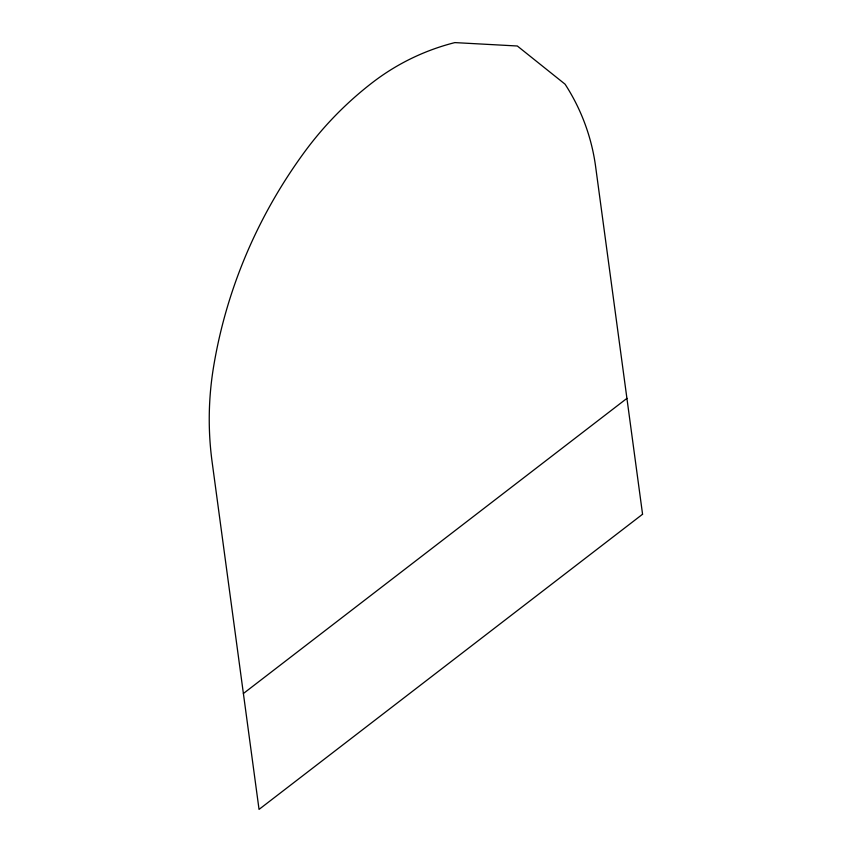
<?xml version="1.0" encoding="UTF-8"?>
<svg xmlns="http://www.w3.org/2000/svg" width="852" height="852" viewBox="0 0 852 852"><rect width="100%" height="100%" fill="white"/><g stroke="black" fill="none" stroke-linecap="round" stroke-linejoin="round"><path stroke-width="1.28" d="M243.384 693.528L626.923 398.374M642.568 514.246L259.04 809.4L212.095 461.784A339.756 326.593 -21.3 0 1 213.501 367.276A513.266 493.393 -21.3 0 1 304.622 151.88A339.756 326.593 -21.3 0 1 372.558 82.474A216.93 208.527 -21.3 0 1 454.861 42.6L517.324 45.997L565.068 84.178A216.93 208.527 -21.3 0 1 595.623 166.63L642.568 514.246"/></g></svg>
